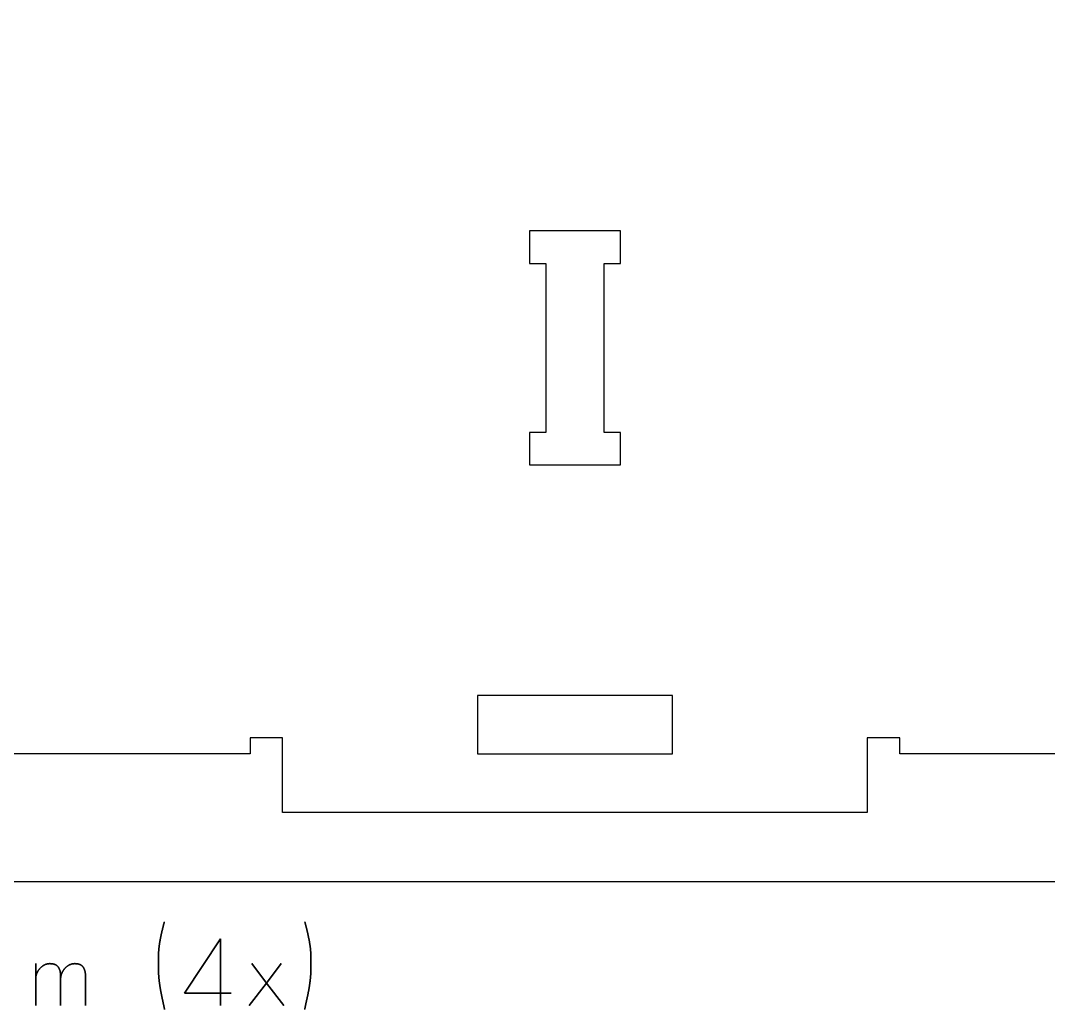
# Model space of a CAD drawing. Extents: x -3500 to 300, y -1049 to 1500.
# Drawn here: x -3206.1 to -2889.7, y -1039.4 to -735 of the extents above; entities that cross this region are included whole.
import ezdxf

# ---------------------------------------------------------------- set-up
doc = ezdxf.new("R2010")
doc.units = 0
for name, color, linetype in [('CUTS', 7, 'CONTINUOUS'), ('OUTLINES', 7, 'CONTINUOUS'), ('SHEETS', 7, 'CONTINUOUS'), ('SHEETTAGS', 7, 'CONTINUOUS')]:
    doc.layers.add(name, color=color, linetype=linetype)

msp = doc.modelspace()

# ---------------------------------------------------------------- linework, layer by layer
at = {"layer": 'CUTS', "color": 4}
for points in [[(-3044.45, -861.73), (-3049.45, -861.73), (-3049.45, -871.73), (-3021.45, -871.73), (-3021.45, -861.73), (-3026.45, -861.73), (-3026.45, -809.73), (-3021.45, -809.73), (-3021.45, -799.73), (-3049.45, -799.73), (-3049.45, -809.73), (-3044.45, -809.73)], [(-3005.45, -942.73), (-3065.45, -942.73), (-3065.45, -960.73), (-3005.45, -960.73)]]:
    msp.add_lwpolyline(points, close=True, dxfattribs=at)
at = {"layer": 'OUTLINES', "color": 5}
msp.add_lwpolyline([(-2885.45, -960.73), (-2935.45, -960.73), (-2935.45, -955.73), (-2945.45, -955.73), (-2945.45, -978.73), (-3125.45, -978.73), (-3125.45, -955.73), (-3135.45, -955.73), (-3135.45, -960.73), (-3185.45, -960.73), (-3294.45, -960.73)], dxfattribs=at)
at = {"layer": 'SHEETS', "color": 1}
msp.add_lwpolyline([(-3500, -1000), (-2300, -1000), (-2300, 1500), (-3500, 1500)], close=True, dxfattribs=at)
at = {"layer": 'SHEETTAGS', "color": 1}
for p, q in [((-3144.55, -1017.64), (-3144.55, -1038.19)), ((-3144.55, -1038.19), (-3144.55, -1017.64)), ((-3130.39, -1031.24), (-3134.93, -1025.27)), ((-3134.93, -1025.27), (-3130.39, -1031.24)), ((-3130.39, -1031.24), (-3125.83, -1025.27)), ((-3125.83, -1025.27), (-3130.39, -1031.24)), ((-3130.39, -1031.24), (-3135.69, -1038.19)), ((-3135.69, -1038.19), (-3130.39, -1031.24))]:
    msp.add_line(p, q, dxfattribs=at)
for points in [[(-3161.75, -1039.36), (-3161.77, -1039.26), (-3161.79, -1039.15), (-3161.81, -1039.05), (-3161.83, -1038.95), (-3161.85, -1038.84), (-3161.88, -1038.74), (-3161.9, -1038.64), (-3161.92, -1038.54), (-3161.94, -1038.44), (-3161.96, -1038.34), (-3161.98, -1038.24), (-3162, -1038.14), (-3162.02, -1038.04), (-3162.04, -1037.94), (-3162.06, -1037.85), (-3162.09, -1037.75), (-3162.11, -1037.65), (-3162.13, -1037.56), (-3162.15, -1037.46), (-3162.17, -1037.37), (-3162.19, -1037.27), (-3162.21, -1037.18), (-3162.23, -1037.08), (-3162.25, -1036.99), (-3162.27, -1036.9), (-3162.29, -1036.81), (-3162.31, -1036.71), (-3162.33, -1036.62), (-3162.35, -1036.53), (-3162.36, -1036.44), (-3162.38, -1036.35), (-3162.4, -1036.26), (-3162.42, -1036.18), (-3162.44, -1036.09), (-3162.46, -1036), (-3162.48, -1035.91), (-3162.5, -1035.82), (-3162.52, -1035.72), (-3162.54, -1035.62), (-3162.56, -1035.53), (-3162.58, -1035.43), (-3162.6, -1035.33), (-3162.62, -1035.23), (-3162.64, -1035.14), (-3162.66, -1035.04), (-3162.68, -1034.95), (-3162.7, -1034.85), (-3162.72, -1034.75), (-3162.74, -1034.66), (-3162.76, -1034.56), (-3162.78, -1034.47), (-3162.8, -1034.37), (-3162.82, -1034.27), (-3162.84, -1034.18), (-3162.85, -1034.08), (-3162.87, -1033.99), (-3162.89, -1033.89), (-3162.91, -1033.8), (-3162.92, -1033.71), (-3162.94, -1033.61), (-3162.96, -1033.52), (-3162.98, -1033.42), (-3162.99, -1033.33), (-3163.01, -1033.23), (-3163.03, -1033.14), (-3163.04, -1033.05), (-3163.06, -1032.95), (-3163.08, -1032.86), (-3163.09, -1032.76), (-3163.11, -1032.67), (-3163.12, -1032.57), (-3163.14, -1032.47), (-3163.15, -1032.38), (-3163.17, -1032.28), (-3163.18, -1032.18), (-3163.2, -1032.08), (-3163.21, -1031.99), (-3163.23, -1031.89), (-3163.24, -1031.79), (-3163.25, -1031.7), (-3163.27, -1031.6), (-3163.28, -1031.5), (-3163.29, -1031.4), (-3163.31, -1031.31), (-3163.32, -1031.21), (-3163.33, -1031.11), (-3163.34, -1031.01), (-3163.36, -1030.91), (-3163.37, -1030.82), (-3163.38, -1030.72), (-3163.39, -1030.62), (-3163.4, -1030.52), (-3163.42, -1030.42), (-3163.43, -1030.32), (-3163.44, -1030.23), (-3163.45, -1030.13), (-3163.46, -1030.03), (-3163.47, -1029.93), (-3163.48, -1029.83), (-3163.49, -1029.74), (-3163.5, -1029.65), (-3163.51, -1029.56), (-3163.51, -1029.47), (-3163.52, -1029.37), (-3163.53, -1029.28), (-3163.54, -1029.19), (-3163.54, -1029.09), (-3163.55, -1029), (-3163.56, -1028.9), (-3163.56, -1028.81), (-3163.57, -1028.71), (-3163.58, -1028.62), (-3163.58, -1028.52), (-3163.59, -1028.42), (-3163.59, -1028.32), (-3163.6, -1028.22), (-3163.6, -1028.12), (-3163.6, -1028.02), (-3163.61, -1027.92), (-3163.61, -1027.82), (-3163.62, -1027.72), (-3163.62, -1027.62), (-3163.62, -1027.52), (-3163.62, -1027.41), (-3163.63, -1027.31), (-3163.63, -1027.21), (-3163.63, -1027.1), (-3163.63, -1027), (-3163.63, -1026.89), (-3163.63, -1026.79), (-3163.63, -1026.68), (-3163.64, -1026.57), (-3163.64, -1026.46), (-3163.64, -1026.35), (-3163.64, -1026.25), (-3163.64, -1026.14), (-3163.64, -1026.03), (-3163.64, -1025.93), (-3163.64, -1025.82), (-3163.64, -1025.72), (-3163.64, -1025.62), (-3163.64, -1025.51), (-3163.64, -1025.41), (-3163.64, -1025.31), (-3163.64, -1025.21), (-3163.64, -1025.12), (-3163.64, -1025.02), (-3163.64, -1024.92), (-3163.64, -1024.83), (-3163.64, -1024.74), (-3163.64, -1024.64), (-3163.64, -1024.55), (-3163.64, -1024.46), (-3163.64, -1024.37), (-3163.64, -1024.28), (-3163.64, -1024.18), (-3163.64, -1024.08), (-3163.63, -1023.98), (-3163.63, -1023.87), (-3163.63, -1023.77), (-3163.63, -1023.67), (-3163.63, -1023.57), (-3163.63, -1023.48), (-3163.63, -1023.38), (-3163.63, -1023.28), (-3163.63, -1023.18), (-3163.62, -1023.08), (-3163.62, -1022.98), (-3163.62, -1022.89), (-3163.62, -1022.79), (-3163.62, -1022.7), (-3163.61, -1022.6), (-3163.61, -1022.5), (-3163.61, -1022.41), (-3163.6, -1022.31), (-3163.6, -1022.22), (-3163.6, -1022.12), (-3163.59, -1022.03), (-3163.59, -1021.93), (-3163.58, -1021.84), (-3163.58, -1021.74), (-3163.57, -1021.64), (-3163.57, -1021.55), (-3163.56, -1021.45), (-3163.55, -1021.35), (-3163.55, -1021.26), (-3163.54, -1021.16), (-3163.53, -1021.06), (-3163.52, -1020.96), (-3163.52, -1020.86), (-3163.51, -1020.76), (-3163.5, -1020.66), (-3163.49, -1020.57), (-3163.48, -1020.48), (-3163.47, -1020.39), (-3163.46, -1020.3), (-3163.45, -1020.21), (-3163.44, -1020.12), (-3163.43, -1020.03), (-3163.42, -1019.94), (-3163.4, -1019.85), (-3163.39, -1019.76), (-3163.38, -1019.66), (-3163.36, -1019.57), (-3163.35, -1019.47), (-3163.34, -1019.37), (-3163.32, -1019.27), (-3163.31, -1019.17), (-3163.29, -1019.07), (-3163.28, -1018.97), (-3163.26, -1018.87), (-3163.25, -1018.77), (-3163.23, -1018.67), (-3163.21, -1018.56), (-3163.19, -1018.46), (-3163.18, -1018.37), (-3163.17, -1018.29), (-3163.15, -1018.2), (-3163.13, -1018.11), (-3163.12, -1018.03), (-3163.1, -1017.94), (-3163.09, -1017.85), (-3163.07, -1017.76), (-3163.05, -1017.67), (-3163.03, -1017.58), (-3163.02, -1017.49), (-3163, -1017.39), (-3162.98, -1017.3), (-3162.96, -1017.21), (-3162.94, -1017.11), (-3162.92, -1017.01), (-3162.9, -1016.92), (-3162.88, -1016.82), (-3162.86, -1016.72), (-3162.84, -1016.62), (-3162.81, -1016.52), (-3162.79, -1016.42), (-3162.77, -1016.32), (-3162.75, -1016.22), (-3162.72, -1016.12), (-3162.7, -1016.01), (-3162.68, -1015.91), (-3162.65, -1015.8), (-3162.63, -1015.72), (-3162.62, -1015.64), (-3162.6, -1015.55), (-3162.58, -1015.47), (-3162.56, -1015.38), (-3162.54, -1015.3), (-3162.52, -1015.21), (-3162.49, -1015.12), (-3162.47, -1015.03), (-3162.45, -1014.95), (-3162.43, -1014.85), (-3162.41, -1014.76), (-3162.39, -1014.67), (-3162.36, -1014.58), (-3162.34, -1014.49), (-3162.32, -1014.39), (-3162.3, -1014.3), (-3162.27, -1014.2), (-3162.25, -1014.11), (-3162.23, -1014.01), (-3162.2, -1013.91), (-3162.18, -1013.81), (-3162.15, -1013.71), (-3162.13, -1013.61), (-3162.1, -1013.51), (-3162.08, -1013.41), (-3162.05, -1013.31), (-3162.03, -1013.21), (-3162, -1013.1), (-3161.97, -1013), (-3161.95, -1012.89), (-3161.92, -1012.79), (-3161.89, -1012.68), (-3161.87, -1012.57), (-3161.84, -1012.46), (-3161.81, -1012.35), (-3161.84, -1012.46), (-3161.87, -1012.57), (-3161.89, -1012.68), (-3161.92, -1012.79), (-3161.95, -1012.89), (-3161.97, -1013), (-3162, -1013.1), (-3162.03, -1013.21), (-3162.05, -1013.31), (-3162.08, -1013.41), (-3162.1, -1013.51), (-3162.13, -1013.61), (-3162.15, -1013.71), (-3162.18, -1013.81), (-3162.2, -1013.91), (-3162.23, -1014.01), (-3162.25, -1014.11), (-3162.27, -1014.2), (-3162.3, -1014.3), (-3162.32, -1014.39), (-3162.34, -1014.49), (-3162.36, -1014.58), (-3162.39, -1014.67), (-3162.41, -1014.76), (-3162.43, -1014.85), (-3162.45, -1014.95), (-3162.47, -1015.03), (-3162.49, -1015.12), (-3162.52, -1015.21), (-3162.54, -1015.3), (-3162.56, -1015.38), (-3162.58, -1015.47), (-3162.6, -1015.55), (-3162.62, -1015.64), (-3162.63, -1015.72), (-3162.65, -1015.8), (-3162.68, -1015.91), (-3162.7, -1016.01), (-3162.72, -1016.12), (-3162.75, -1016.22), (-3162.77, -1016.32), (-3162.79, -1016.42), (-3162.81, -1016.52), (-3162.84, -1016.62), (-3162.86, -1016.72), (-3162.88, -1016.82), (-3162.9, -1016.92), (-3162.92, -1017.01), (-3162.94, -1017.11), (-3162.96, -1017.21), (-3162.98, -1017.3), (-3163, -1017.39), (-3163.02, -1017.49), (-3163.03, -1017.58), (-3163.05, -1017.67), (-3163.07, -1017.76), (-3163.09, -1017.85), (-3163.1, -1017.94), (-3163.12, -1018.03), (-3163.13, -1018.11), (-3163.15, -1018.2), (-3163.17, -1018.29), (-3163.18, -1018.37), (-3163.19, -1018.46), (-3163.21, -1018.56), (-3163.23, -1018.67), (-3163.25, -1018.77), (-3163.26, -1018.87), (-3163.28, -1018.97), (-3163.29, -1019.07), (-3163.31, -1019.17), (-3163.32, -1019.27), (-3163.34, -1019.37), (-3163.35, -1019.47), (-3163.36, -1019.57), (-3163.38, -1019.66), (-3163.39, -1019.76), (-3163.4, -1019.85), (-3163.42, -1019.94), (-3163.43, -1020.03), (-3163.44, -1020.12), (-3163.45, -1020.21), (-3163.46, -1020.3), (-3163.47, -1020.39), (-3163.48, -1020.48), (-3163.49, -1020.57), (-3163.5, -1020.66), (-3163.51, -1020.76), (-3163.52, -1020.86), (-3163.52, -1020.96), (-3163.53, -1021.06), (-3163.54, -1021.16), (-3163.55, -1021.26), (-3163.55, -1021.35), (-3163.56, -1021.45), (-3163.57, -1021.55), (-3163.57, -1021.64), (-3163.58, -1021.74), (-3163.58, -1021.84), (-3163.59, -1021.93), (-3163.59, -1022.03), (-3163.6, -1022.12), (-3163.6, -1022.22), (-3163.6, -1022.31), (-3163.61, -1022.41), (-3163.61, -1022.5), (-3163.61, -1022.6), (-3163.62, -1022.7), (-3163.62, -1022.79), (-3163.62, -1022.89), (-3163.62, -1022.98), (-3163.62, -1023.08), (-3163.63, -1023.18), (-3163.63, -1023.28), (-3163.63, -1023.38), (-3163.63, -1023.48), (-3163.63, -1023.57), (-3163.63, -1023.67), (-3163.63, -1023.77), (-3163.63, -1023.87), (-3163.63, -1023.98), (-3163.64, -1024.08), (-3163.64, -1024.18), (-3163.64, -1024.28), (-3163.64, -1024.37), (-3163.64, -1024.46), (-3163.64, -1024.55), (-3163.64, -1024.64), (-3163.64, -1024.74), (-3163.64, -1024.83), (-3163.64, -1024.92), (-3163.64, -1025.02), (-3163.64, -1025.12), (-3163.64, -1025.21), (-3163.64, -1025.31), (-3163.64, -1025.41), (-3163.64, -1025.51), (-3163.64, -1025.62), (-3163.64, -1025.72), (-3163.64, -1025.82), (-3163.64, -1025.93), (-3163.64, -1026.03), (-3163.64, -1026.14), (-3163.64, -1026.25), (-3163.64, -1026.35), (-3163.64, -1026.46), (-3163.64, -1026.57), (-3163.63, -1026.68), (-3163.63, -1026.79), (-3163.63, -1026.89), (-3163.63, -1027), (-3163.63, -1027.1), (-3163.63, -1027.21), (-3163.63, -1027.31), (-3163.62, -1027.41), (-3163.62, -1027.52), (-3163.62, -1027.62), (-3163.62, -1027.72), (-3163.61, -1027.82), (-3163.61, -1027.92), (-3163.6, -1028.02), (-3163.6, -1028.12), (-3163.6, -1028.22), (-3163.59, -1028.32), (-3163.59, -1028.42), (-3163.58, -1028.52), (-3163.58, -1028.62), (-3163.57, -1028.71), (-3163.56, -1028.81), (-3163.56, -1028.9), (-3163.55, -1029), (-3163.54, -1029.09), (-3163.54, -1029.19), (-3163.53, -1029.28), (-3163.52, -1029.37), (-3163.51, -1029.47), (-3163.51, -1029.56), (-3163.5, -1029.65), (-3163.49, -1029.74), (-3163.48, -1029.83), (-3163.47, -1029.93), (-3163.46, -1030.03), (-3163.45, -1030.13), (-3163.44, -1030.23), (-3163.43, -1030.32), (-3163.42, -1030.42), (-3163.4, -1030.52), (-3163.39, -1030.62), (-3163.38, -1030.72), (-3163.37, -1030.82), (-3163.36, -1030.91), (-3163.34, -1031.01), (-3163.33, -1031.11), (-3163.32, -1031.21), (-3163.31, -1031.31), (-3163.29, -1031.4), (-3163.28, -1031.5), (-3163.27, -1031.6), (-3163.25, -1031.7), (-3163.24, -1031.79), (-3163.23, -1031.89), (-3163.21, -1031.99), (-3163.2, -1032.08), (-3163.18, -1032.18), (-3163.17, -1032.28), (-3163.15, -1032.38), (-3163.14, -1032.47), (-3163.12, -1032.57), (-3163.11, -1032.67), (-3163.09, -1032.76), (-3163.08, -1032.86), (-3163.06, -1032.95), (-3163.04, -1033.05), (-3163.03, -1033.14), (-3163.01, -1033.23), (-3162.99, -1033.33), (-3162.98, -1033.42), (-3162.96, -1033.52), (-3162.94, -1033.61), (-3162.92, -1033.71), (-3162.91, -1033.8), (-3162.89, -1033.89), (-3162.87, -1033.99), (-3162.85, -1034.08), (-3162.84, -1034.18), (-3162.82, -1034.27), (-3162.8, -1034.37), (-3162.78, -1034.47), (-3162.76, -1034.56), (-3162.74, -1034.66), (-3162.72, -1034.75), (-3162.7, -1034.85), (-3162.68, -1034.95), (-3162.66, -1035.04), (-3162.64, -1035.14), (-3162.62, -1035.23), (-3162.6, -1035.33), (-3162.58, -1035.43), (-3162.56, -1035.53), (-3162.54, -1035.62), (-3162.52, -1035.72), (-3162.5, -1035.82), (-3162.48, -1035.91), (-3162.46, -1036), (-3162.44, -1036.09), (-3162.42, -1036.18), (-3162.4, -1036.26), (-3162.38, -1036.35), (-3162.36, -1036.44), (-3162.35, -1036.53), (-3162.33, -1036.62), (-3162.31, -1036.71), (-3162.29, -1036.81), (-3162.27, -1036.9), (-3162.25, -1036.99), (-3162.23, -1037.08), (-3162.21, -1037.18), (-3162.19, -1037.27), (-3162.17, -1037.37), (-3162.15, -1037.46), (-3162.13, -1037.56), (-3162.11, -1037.65), (-3162.09, -1037.75), (-3162.06, -1037.85), (-3162.04, -1037.94), (-3162.02, -1038.04), (-3162, -1038.14), (-3161.98, -1038.24), (-3161.96, -1038.34), (-3161.94, -1038.44), (-3161.92, -1038.54), (-3161.9, -1038.64), (-3161.88, -1038.74), (-3161.85, -1038.84), (-3161.83, -1038.95), (-3161.81, -1039.05), (-3161.79, -1039.15), (-3161.77, -1039.26), (-3161.75, -1039.36)], [(-3118.63, -1039.36), (-3118.6, -1039.26), (-3118.58, -1039.15), (-3118.56, -1039.05), (-3118.54, -1038.95), (-3118.52, -1038.84), (-3118.5, -1038.74), (-3118.47, -1038.64), (-3118.45, -1038.54), (-3118.43, -1038.44), (-3118.41, -1038.34), (-3118.39, -1038.24), (-3118.37, -1038.14), (-3118.35, -1038.04), (-3118.33, -1037.94), (-3118.31, -1037.85), (-3118.28, -1037.75), (-3118.26, -1037.65), (-3118.24, -1037.56), (-3118.22, -1037.46), (-3118.2, -1037.37), (-3118.18, -1037.27), (-3118.16, -1037.18), (-3118.14, -1037.08), (-3118.12, -1036.99), (-3118.1, -1036.9), (-3118.08, -1036.81), (-3118.06, -1036.71), (-3118.04, -1036.62), (-3118.02, -1036.53), (-3118, -1036.44), (-3117.98, -1036.35), (-3117.96, -1036.26), (-3117.94, -1036.18), (-3117.92, -1036.09), (-3117.9, -1036), (-3117.88, -1035.91), (-3117.86, -1035.82), (-3117.84, -1035.72), (-3117.82, -1035.62), (-3117.8, -1035.53), (-3117.77, -1035.43), (-3117.75, -1035.33), (-3117.73, -1035.23), (-3117.71, -1035.14), (-3117.69, -1035.04), (-3117.67, -1034.95), (-3117.65, -1034.85), (-3117.63, -1034.75), (-3117.61, -1034.66), (-3117.59, -1034.56), (-3117.57, -1034.47), (-3117.55, -1034.37), (-3117.53, -1034.27), (-3117.52, -1034.18), (-3117.5, -1034.08), (-3117.48, -1033.99), (-3117.46, -1033.89), (-3117.44, -1033.8), (-3117.43, -1033.71), (-3117.41, -1033.61), (-3117.39, -1033.52), (-3117.37, -1033.42), (-3117.36, -1033.33), (-3117.34, -1033.23), (-3117.32, -1033.14), (-3117.31, -1033.05), (-3117.29, -1032.95), (-3117.28, -1032.86), (-3117.26, -1032.76), (-3117.24, -1032.67), (-3117.23, -1032.57), (-3117.21, -1032.47), (-3117.2, -1032.38), (-3117.18, -1032.28), (-3117.17, -1032.18), (-3117.15, -1032.08), (-3117.14, -1031.99), (-3117.12, -1031.89), (-3117.11, -1031.79), (-3117.09, -1031.7), (-3117.08, -1031.6), (-3117.07, -1031.5), (-3117.05, -1031.4), (-3117.04, -1031.31), (-3117.03, -1031.21), (-3117.01, -1031.11), (-3117, -1031.01), (-3116.99, -1030.91), (-3116.98, -1030.82), (-3116.96, -1030.72), (-3116.95, -1030.62), (-3116.94, -1030.52), (-3116.93, -1030.42), (-3116.92, -1030.32), (-3116.91, -1030.23), (-3116.9, -1030.13), (-3116.89, -1030.03), (-3116.87, -1029.93), (-3116.86, -1029.83), (-3116.86, -1029.74), (-3116.85, -1029.65), (-3116.84, -1029.56), (-3116.83, -1029.47), (-3116.82, -1029.37), (-3116.81, -1029.28), (-3116.81, -1029.19), (-3116.8, -1029.09), (-3116.79, -1029), (-3116.79, -1028.9), (-3116.78, -1028.81), (-3116.77, -1028.71), (-3116.77, -1028.62), (-3116.76, -1028.52), (-3116.76, -1028.42), (-3116.75, -1028.32), (-3116.75, -1028.22), (-3116.74, -1028.12), (-3116.74, -1028.02), (-3116.74, -1027.92), (-3116.73, -1027.82), (-3116.73, -1027.72), (-3116.73, -1027.62), (-3116.72, -1027.52), (-3116.72, -1027.41), (-3116.72, -1027.31), (-3116.72, -1027.21), (-3116.71, -1027.1), (-3116.71, -1027), (-3116.71, -1026.89), (-3116.71, -1026.79), (-3116.71, -1026.68), (-3116.71, -1026.57), (-3116.71, -1026.46), (-3116.71, -1026.35), (-3116.71, -1026.25), (-3116.71, -1026.14), (-3116.71, -1026.03), (-3116.71, -1025.93), (-3116.71, -1025.82), (-3116.71, -1025.72), (-3116.71, -1025.62), (-3116.71, -1025.51), (-3116.71, -1025.41), (-3116.71, -1025.31), (-3116.71, -1025.21), (-3116.71, -1025.12), (-3116.71, -1025.02), (-3116.71, -1024.92), (-3116.71, -1024.83), (-3116.71, -1024.74), (-3116.71, -1024.64), (-3116.71, -1024.55), (-3116.71, -1024.46), (-3116.71, -1024.37), (-3116.71, -1024.28), (-3116.71, -1024.18), (-3116.71, -1024.08), (-3116.71, -1023.98), (-3116.71, -1023.87), (-3116.71, -1023.77), (-3116.71, -1023.67), (-3116.71, -1023.57), (-3116.71, -1023.48), (-3116.71, -1023.38), (-3116.72, -1023.28), (-3116.72, -1023.18), (-3116.72, -1023.08), (-3116.72, -1022.98), (-3116.72, -1022.89), (-3116.73, -1022.79), (-3116.73, -1022.7), (-3116.73, -1022.6), (-3116.73, -1022.5), (-3116.74, -1022.41), (-3116.74, -1022.31), (-3116.74, -1022.22), (-3116.75, -1022.12), (-3116.75, -1022.03), (-3116.76, -1021.93), (-3116.76, -1021.84), (-3116.77, -1021.74), (-3116.77, -1021.64), (-3116.78, -1021.55), (-3116.79, -1021.45), (-3116.79, -1021.35), (-3116.8, -1021.26), (-3116.81, -1021.16), (-3116.82, -1021.06), (-3116.83, -1020.96), (-3116.83, -1020.86), (-3116.84, -1020.76), (-3116.85, -1020.66), (-3116.86, -1020.57), (-3116.87, -1020.48), (-3116.88, -1020.39), (-3116.89, -1020.3), (-3116.91, -1020.21), (-3116.92, -1020.12), (-3116.93, -1020.03), (-3116.94, -1019.94), (-3116.95, -1019.85), (-3116.97, -1019.76), (-3116.98, -1019.66), (-3116.99, -1019.57), (-3117.01, -1019.47), (-3117.02, -1019.37), (-3117.04, -1019.27), (-3117.05, -1019.17), (-3117.07, -1019.07), (-3117.09, -1018.97), (-3117.1, -1018.87), (-3117.12, -1018.77), (-3117.14, -1018.67), (-3117.16, -1018.56), (-3117.18, -1018.46), (-3117.19, -1018.37), (-3117.21, -1018.29), (-3117.22, -1018.2), (-3117.24, -1018.11), (-3117.26, -1018.03), (-3117.27, -1017.94), (-3117.29, -1017.85), (-3117.31, -1017.76), (-3117.33, -1017.67), (-3117.34, -1017.58), (-3117.36, -1017.49), (-3117.38, -1017.39), (-3117.4, -1017.3), (-3117.42, -1017.21), (-3117.44, -1017.11), (-3117.46, -1017.01), (-3117.48, -1016.92), (-3117.5, -1016.82), (-3117.52, -1016.72), (-3117.54, -1016.62), (-3117.57, -1016.52), (-3117.59, -1016.42), (-3117.61, -1016.32), (-3117.63, -1016.22), (-3117.66, -1016.12), (-3117.68, -1016.01), (-3117.7, -1015.91), (-3117.73, -1015.8), (-3117.75, -1015.72), (-3117.76, -1015.64), (-3117.78, -1015.55), (-3117.8, -1015.47), (-3117.82, -1015.38), (-3117.84, -1015.3), (-3117.86, -1015.21), (-3117.88, -1015.12), (-3117.9, -1015.03), (-3117.92, -1014.95), (-3117.95, -1014.85), (-3117.97, -1014.76), (-3117.99, -1014.67), (-3118.01, -1014.58), (-3118.03, -1014.49), (-3118.06, -1014.39), (-3118.08, -1014.3), (-3118.1, -1014.2), (-3118.13, -1014.11), (-3118.15, -1014.01), (-3118.17, -1013.91), (-3118.2, -1013.81), (-3118.22, -1013.71), (-3118.25, -1013.61), (-3118.27, -1013.51), (-3118.3, -1013.41), (-3118.33, -1013.31), (-3118.35, -1013.21), (-3118.38, -1013.1), (-3118.4, -1013), (-3118.43, -1012.89), (-3118.46, -1012.79), (-3118.49, -1012.68), (-3118.51, -1012.57), (-3118.54, -1012.46), (-3118.57, -1012.35), (-3118.54, -1012.46), (-3118.51, -1012.57), (-3118.49, -1012.68), (-3118.46, -1012.79), (-3118.43, -1012.89), (-3118.4, -1013), (-3118.38, -1013.1), (-3118.35, -1013.21), (-3118.33, -1013.31), (-3118.3, -1013.41), (-3118.27, -1013.51), (-3118.25, -1013.61), (-3118.22, -1013.71), (-3118.2, -1013.81), (-3118.17, -1013.91), (-3118.15, -1014.01), (-3118.13, -1014.11), (-3118.1, -1014.2), (-3118.08, -1014.3), (-3118.06, -1014.39), (-3118.03, -1014.49), (-3118.01, -1014.58), (-3117.99, -1014.67), (-3117.97, -1014.76), (-3117.95, -1014.85), (-3117.92, -1014.95), (-3117.9, -1015.03), (-3117.88, -1015.12), (-3117.86, -1015.21), (-3117.84, -1015.3), (-3117.82, -1015.38), (-3117.8, -1015.47), (-3117.78, -1015.55), (-3117.76, -1015.64), (-3117.75, -1015.72), (-3117.73, -1015.8), (-3117.7, -1015.91), (-3117.68, -1016.01), (-3117.66, -1016.12), (-3117.63, -1016.22), (-3117.61, -1016.32), (-3117.59, -1016.42), (-3117.57, -1016.52), (-3117.54, -1016.62), (-3117.52, -1016.72), (-3117.5, -1016.82), (-3117.48, -1016.92), (-3117.46, -1017.01), (-3117.44, -1017.11), (-3117.42, -1017.21), (-3117.4, -1017.3), (-3117.38, -1017.39), (-3117.36, -1017.49), (-3117.34, -1017.58), (-3117.33, -1017.67), (-3117.31, -1017.76), (-3117.29, -1017.85), (-3117.27, -1017.94), (-3117.26, -1018.03), (-3117.24, -1018.11), (-3117.22, -1018.2), (-3117.21, -1018.29), (-3117.19, -1018.37), (-3117.18, -1018.46), (-3117.16, -1018.56), (-3117.14, -1018.67), (-3117.12, -1018.77), (-3117.1, -1018.87), (-3117.09, -1018.97), (-3117.07, -1019.07), (-3117.05, -1019.17), (-3117.04, -1019.27), (-3117.02, -1019.37), (-3117.01, -1019.47), (-3116.99, -1019.57), (-3116.98, -1019.66), (-3116.97, -1019.76), (-3116.95, -1019.85), (-3116.94, -1019.94), (-3116.93, -1020.03), (-3116.92, -1020.12), (-3116.91, -1020.21), (-3116.89, -1020.3), (-3116.88, -1020.39), (-3116.87, -1020.48), (-3116.86, -1020.57), (-3116.85, -1020.66), (-3116.84, -1020.76), (-3116.83, -1020.86), (-3116.83, -1020.96), (-3116.82, -1021.06), (-3116.81, -1021.16), (-3116.8, -1021.26), (-3116.79, -1021.35), (-3116.79, -1021.45), (-3116.78, -1021.55), (-3116.77, -1021.64), (-3116.77, -1021.74), (-3116.76, -1021.84), (-3116.76, -1021.93), (-3116.75, -1022.03), (-3116.75, -1022.12), (-3116.74, -1022.22), (-3116.74, -1022.31), (-3116.74, -1022.41), (-3116.73, -1022.5), (-3116.73, -1022.6), (-3116.73, -1022.7), (-3116.73, -1022.79), (-3116.72, -1022.89), (-3116.72, -1022.98), (-3116.72, -1023.08), (-3116.72, -1023.18), (-3116.72, -1023.28), (-3116.71, -1023.38), (-3116.71, -1023.48), (-3116.71, -1023.57), (-3116.71, -1023.67), (-3116.71, -1023.77), (-3116.71, -1023.87), (-3116.71, -1023.98), (-3116.71, -1024.08), (-3116.71, -1024.18), (-3116.71, -1024.28), (-3116.71, -1024.37), (-3116.71, -1024.46), (-3116.71, -1024.55), (-3116.71, -1024.64), (-3116.71, -1024.74), (-3116.71, -1024.83), (-3116.71, -1024.92), (-3116.71, -1025.02), (-3116.71, -1025.12), (-3116.71, -1025.21), (-3116.71, -1025.31), (-3116.71, -1025.41), (-3116.71, -1025.51), (-3116.71, -1025.62), (-3116.71, -1025.72), (-3116.71, -1025.82), (-3116.71, -1025.93), (-3116.71, -1026.03), (-3116.71, -1026.14), (-3116.71, -1026.25), (-3116.71, -1026.35), (-3116.71, -1026.46), (-3116.71, -1026.57), (-3116.71, -1026.68), (-3116.71, -1026.79), (-3116.71, -1026.89), (-3116.71, -1027), (-3116.71, -1027.1), (-3116.72, -1027.21), (-3116.72, -1027.31), (-3116.72, -1027.41), (-3116.72, -1027.52), (-3116.73, -1027.62), (-3116.73, -1027.72), (-3116.73, -1027.82), (-3116.74, -1027.92), (-3116.74, -1028.02), (-3116.74, -1028.12), (-3116.75, -1028.22), (-3116.75, -1028.32), (-3116.76, -1028.42), (-3116.76, -1028.52), (-3116.77, -1028.62), (-3116.77, -1028.71), (-3116.78, -1028.81), (-3116.79, -1028.9), (-3116.79, -1029), (-3116.8, -1029.09), (-3116.81, -1029.19), (-3116.81, -1029.28), (-3116.82, -1029.37), (-3116.83, -1029.47), (-3116.84, -1029.56), (-3116.85, -1029.65), (-3116.86, -1029.74), (-3116.86, -1029.83), (-3116.87, -1029.93), (-3116.89, -1030.03), (-3116.9, -1030.13), (-3116.91, -1030.23), (-3116.92, -1030.32), (-3116.93, -1030.42), (-3116.94, -1030.52), (-3116.95, -1030.62), (-3116.96, -1030.72), (-3116.98, -1030.82), (-3116.99, -1030.91), (-3117, -1031.01), (-3117.01, -1031.11), (-3117.03, -1031.21), (-3117.04, -1031.31), (-3117.05, -1031.4), (-3117.07, -1031.5), (-3117.08, -1031.6), (-3117.09, -1031.7), (-3117.11, -1031.79), (-3117.12, -1031.89), (-3117.14, -1031.99), (-3117.15, -1032.08), (-3117.17, -1032.18), (-3117.18, -1032.28), (-3117.2, -1032.38), (-3117.21, -1032.47), (-3117.23, -1032.57), (-3117.24, -1032.67), (-3117.26, -1032.76), (-3117.28, -1032.86), (-3117.29, -1032.95), (-3117.31, -1033.05), (-3117.32, -1033.14), (-3117.34, -1033.23), (-3117.36, -1033.33), (-3117.37, -1033.42), (-3117.39, -1033.52), (-3117.41, -1033.61), (-3117.43, -1033.71), (-3117.44, -1033.8), (-3117.46, -1033.89), (-3117.48, -1033.99), (-3117.5, -1034.08), (-3117.52, -1034.18), (-3117.53, -1034.27), (-3117.55, -1034.37), (-3117.57, -1034.47), (-3117.59, -1034.56), (-3117.61, -1034.66), (-3117.63, -1034.75), (-3117.65, -1034.85), (-3117.67, -1034.95), (-3117.69, -1035.04), (-3117.71, -1035.14), (-3117.73, -1035.23), (-3117.75, -1035.33), (-3117.77, -1035.43), (-3117.8, -1035.53), (-3117.82, -1035.62), (-3117.84, -1035.72), (-3117.86, -1035.82), (-3117.88, -1035.91), (-3117.9, -1036), (-3117.92, -1036.09), (-3117.94, -1036.18), (-3117.96, -1036.26), (-3117.98, -1036.35), (-3118, -1036.44), (-3118.02, -1036.53), (-3118.04, -1036.62), (-3118.06, -1036.71), (-3118.08, -1036.81), (-3118.1, -1036.9), (-3118.12, -1036.99), (-3118.14, -1037.08), (-3118.16, -1037.18), (-3118.18, -1037.27), (-3118.2, -1037.37), (-3118.22, -1037.46), (-3118.24, -1037.56), (-3118.26, -1037.65), (-3118.28, -1037.75), (-3118.31, -1037.85), (-3118.33, -1037.94), (-3118.35, -1038.04), (-3118.37, -1038.14), (-3118.39, -1038.24), (-3118.41, -1038.34), (-3118.43, -1038.44), (-3118.45, -1038.54), (-3118.47, -1038.64), (-3118.5, -1038.74), (-3118.52, -1038.84), (-3118.54, -1038.95), (-3118.56, -1039.05), (-3118.58, -1039.15), (-3118.6, -1039.26), (-3118.63, -1039.36)], [(-3144.55, -1017.64), (-3155.65, -1034.34), (-3141.25, -1034.34), (-3155.65, -1034.34), (-3144.55, -1017.64)], [(-3201.41, -1029.76), (-3201.4, -1029.67), (-3201.39, -1029.58), (-3201.39, -1029.49), (-3201.37, -1029.4), (-3201.36, -1029.31), (-3201.34, -1029.22), (-3201.33, -1029.12), (-3201.31, -1029.03), (-3201.28, -1028.93), (-3201.26, -1028.84), (-3201.23, -1028.74), (-3201.2, -1028.65), (-3201.17, -1028.55), (-3201.13, -1028.45), (-3201.1, -1028.35), (-3201.06, -1028.25), (-3201.02, -1028.16), (-3200.98, -1028.08), (-3200.94, -1027.99), (-3200.9, -1027.9), (-3200.86, -1027.82), (-3200.81, -1027.73), (-3200.77, -1027.65), (-3200.72, -1027.57), (-3200.67, -1027.49), (-3200.62, -1027.4), (-3200.57, -1027.32), (-3200.52, -1027.25), (-3200.46, -1027.17), (-3200.4, -1027.09), (-3200.35, -1027.02), (-3200.29, -1026.94), (-3200.23, -1026.87), (-3200.17, -1026.79), (-3200.1, -1026.72), (-3200.04, -1026.65), (-3199.97, -1026.58), (-3199.9, -1026.52), (-3199.83, -1026.45), (-3199.76, -1026.38), (-3199.69, -1026.32), (-3199.62, -1026.26), (-3199.54, -1026.2), (-3199.47, -1026.14), (-3199.39, -1026.08), (-3199.31, -1026.02), (-3199.23, -1025.97), (-3199.15, -1025.91), (-3199.07, -1025.86), (-3198.98, -1025.81), (-3198.9, -1025.76), (-3198.81, -1025.71), (-3198.72, -1025.66), (-3198.63, -1025.62), (-3198.54, -1025.58), (-3198.45, -1025.54), (-3198.36, -1025.5), (-3198.27, -1025.47), (-3198.18, -1025.44), (-3198.08, -1025.41), (-3197.99, -1025.38), (-3197.89, -1025.36), (-3197.79, -1025.34), (-3197.7, -1025.32), (-3197.6, -1025.31), (-3197.5, -1025.29), (-3197.4, -1025.28), (-3197.3, -1025.28), (-3197.2, -1025.27), (-3197.09, -1025.27), (-3196.97, -1025.27), (-3196.85, -1025.28), (-3196.73, -1025.28), (-3196.61, -1025.29), (-3196.5, -1025.3), (-3196.38, -1025.31), (-3196.28, -1025.33), (-3196.17, -1025.35), (-3196.06, -1025.37), (-3195.96, -1025.39), (-3195.86, -1025.41), (-3195.77, -1025.44), (-3195.67, -1025.47), (-3195.58, -1025.5), (-3195.49, -1025.53), (-3195.41, -1025.57), (-3195.32, -1025.61), (-3195.24, -1025.65), (-3195.16, -1025.69), (-3195.09, -1025.74), (-3195.01, -1025.78), (-3194.94, -1025.83), (-3194.88, -1025.89), (-3194.81, -1025.94), (-3194.75, -1026), (-3194.69, -1026.06), (-3194.63, -1026.12), (-3194.57, -1026.18), (-3194.52, -1026.25), (-3194.47, -1026.32), (-3194.42, -1026.39), (-3194.38, -1026.45), (-3194.34, -1026.53), (-3194.29, -1026.6), (-3194.25, -1026.67), (-3194.21, -1026.75), (-3194.18, -1026.83), (-3194.14, -1026.91), (-3194.11, -1026.99), (-3194.07, -1027.07), (-3194.04, -1027.15), (-3194.01, -1027.24), (-3193.98, -1027.33), (-3193.96, -1027.42), (-3193.93, -1027.51), (-3193.91, -1027.6), (-3193.89, -1027.69), (-3193.87, -1027.79), (-3193.85, -1027.89), (-3193.83, -1027.99), (-3193.81, -1028.09), (-3193.8, -1028.19), (-3193.79, -1028.3), (-3193.77, -1028.4), (-3193.76, -1028.51), (-3193.76, -1028.62), (-3193.75, -1028.73), (-3193.74, -1028.84), (-3193.74, -1028.96), (-3193.74, -1029.07), (-3193.74, -1029.19), (-3193.74, -1038.19), (-3193.74, -1029.19), (-3193.74, -1029.07), (-3193.74, -1028.96), (-3193.74, -1028.84), (-3193.75, -1028.73), (-3193.76, -1028.62), (-3193.76, -1028.51), (-3193.77, -1028.4), (-3193.79, -1028.3), (-3193.8, -1028.19), (-3193.81, -1028.09), (-3193.83, -1027.99), (-3193.85, -1027.89), (-3193.87, -1027.79), (-3193.89, -1027.69), (-3193.91, -1027.6), (-3193.93, -1027.51), (-3193.96, -1027.42), (-3193.98, -1027.33), (-3194.01, -1027.24), (-3194.04, -1027.15), (-3194.07, -1027.07), (-3194.11, -1026.99), (-3194.14, -1026.91), (-3194.18, -1026.83), (-3194.21, -1026.75), (-3194.25, -1026.67), (-3194.29, -1026.6), (-3194.34, -1026.53), (-3194.38, -1026.45), (-3194.42, -1026.39), (-3194.47, -1026.32), (-3194.52, -1026.25), (-3194.57, -1026.18), (-3194.63, -1026.12), (-3194.69, -1026.06), (-3194.75, -1026), (-3194.81, -1025.94), (-3194.88, -1025.89), (-3194.94, -1025.83), (-3195.01, -1025.78), (-3195.09, -1025.74), (-3195.16, -1025.69), (-3195.24, -1025.65), (-3195.32, -1025.61), (-3195.41, -1025.57), (-3195.49, -1025.53), (-3195.58, -1025.5), (-3195.67, -1025.47), (-3195.77, -1025.44), (-3195.86, -1025.41), (-3195.96, -1025.39), (-3196.06, -1025.37), (-3196.17, -1025.35), (-3196.28, -1025.33), (-3196.38, -1025.31), (-3196.5, -1025.3), (-3196.61, -1025.29), (-3196.73, -1025.28), (-3196.85, -1025.28), (-3196.97, -1025.27), (-3197.09, -1025.27), (-3197.2, -1025.27), (-3197.3, -1025.28), (-3197.4, -1025.28), (-3197.5, -1025.29), (-3197.6, -1025.31), (-3197.7, -1025.32), (-3197.79, -1025.34), (-3197.89, -1025.36), (-3197.99, -1025.38), (-3198.08, -1025.41), (-3198.18, -1025.44), (-3198.27, -1025.47), (-3198.36, -1025.5), (-3198.45, -1025.54), (-3198.54, -1025.58), (-3198.63, -1025.62), (-3198.72, -1025.66), (-3198.81, -1025.71), (-3198.9, -1025.76), (-3198.98, -1025.81), (-3199.07, -1025.86), (-3199.15, -1025.91), (-3199.23, -1025.97), (-3199.31, -1026.02), (-3199.39, -1026.08), (-3199.47, -1026.14), (-3199.54, -1026.2), (-3199.62, -1026.26), (-3199.69, -1026.32), (-3199.76, -1026.38), (-3199.83, -1026.45), (-3199.9, -1026.52), (-3199.97, -1026.58), (-3200.04, -1026.65), (-3200.1, -1026.72), (-3200.17, -1026.79), (-3200.23, -1026.87), (-3200.29, -1026.94), (-3200.35, -1027.02), (-3200.4, -1027.09), (-3200.46, -1027.17), (-3200.52, -1027.25), (-3200.57, -1027.32), (-3200.62, -1027.4), (-3200.67, -1027.49), (-3200.72, -1027.57), (-3200.77, -1027.65), (-3200.81, -1027.73), (-3200.86, -1027.82), (-3200.9, -1027.9), (-3200.94, -1027.99), (-3200.98, -1028.08), (-3201.02, -1028.16), (-3201.06, -1028.25), (-3201.1, -1028.35), (-3201.13, -1028.45), (-3201.17, -1028.55), (-3201.2, -1028.65), (-3201.23, -1028.74), (-3201.26, -1028.84), (-3201.28, -1028.93), (-3201.31, -1029.03), (-3201.33, -1029.12), (-3201.34, -1029.22), (-3201.36, -1029.31), (-3201.37, -1029.4), (-3201.39, -1029.49), (-3201.39, -1029.58), (-3201.4, -1029.67), (-3201.41, -1029.76)], [(-3186.08, -1038.19), (-3186.08, -1029.19), (-3186.08, -1029.07), (-3186.08, -1028.96), (-3186.08, -1028.84), (-3186.09, -1028.73), (-3186.09, -1028.62), (-3186.1, -1028.51), (-3186.11, -1028.4), (-3186.12, -1028.3), (-3186.14, -1028.19), (-3186.15, -1028.09), (-3186.17, -1027.99), (-3186.19, -1027.89), (-3186.2, -1027.79), (-3186.23, -1027.69), (-3186.25, -1027.6), (-3186.27, -1027.51), (-3186.3, -1027.42), (-3186.32, -1027.33), (-3186.35, -1027.24), (-3186.38, -1027.15), (-3186.41, -1027.07), (-3186.45, -1026.99), (-3186.48, -1026.91), (-3186.52, -1026.83), (-3186.55, -1026.75), (-3186.59, -1026.67), (-3186.63, -1026.6), (-3186.67, -1026.53), (-3186.72, -1026.45), (-3186.76, -1026.39), (-3186.81, -1026.32), (-3186.86, -1026.25), (-3186.91, -1026.18), (-3186.97, -1026.12), (-3187.02, -1026.06), (-3187.08, -1026), (-3187.15, -1025.94), (-3187.21, -1025.89), (-3187.28, -1025.83), (-3187.35, -1025.78), (-3187.42, -1025.74), (-3187.49, -1025.69), (-3187.57, -1025.65), (-3187.65, -1025.61), (-3187.73, -1025.57), (-3187.82, -1025.53), (-3187.91, -1025.5), (-3188, -1025.47), (-3188.09, -1025.44), (-3188.18, -1025.41), (-3188.28, -1025.39), (-3188.38, -1025.37), (-3188.48, -1025.35), (-3188.59, -1025.33), (-3188.7, -1025.31), (-3188.81, -1025.3), (-3188.92, -1025.29), (-3189.04, -1025.28), (-3189.15, -1025.28), (-3189.27, -1025.27), (-3189.4, -1025.27), (-3189.5, -1025.27), (-3189.6, -1025.28), (-3189.7, -1025.28), (-3189.79, -1025.29), (-3189.89, -1025.3), (-3189.99, -1025.32), (-3190.08, -1025.33), (-3190.18, -1025.35), (-3190.27, -1025.37), (-3190.36, -1025.39), (-3190.45, -1025.42), (-3190.54, -1025.45), (-3190.63, -1025.48), (-3190.72, -1025.51), (-3190.81, -1025.55), (-3190.9, -1025.58), (-3190.98, -1025.62), (-3191.07, -1025.67), (-3191.15, -1025.71), (-3191.24, -1025.76), (-3191.32, -1025.81), (-3191.41, -1025.86), (-3191.49, -1025.91), (-3191.57, -1025.97), (-3191.65, -1026.02), (-3191.73, -1026.08), (-3191.81, -1026.14), (-3191.88, -1026.2), (-3191.95, -1026.26), (-3192.03, -1026.32), (-3192.1, -1026.38), (-3192.17, -1026.45), (-3192.24, -1026.52), (-3192.3, -1026.58), (-3192.37, -1026.65), (-3192.43, -1026.72), (-3192.5, -1026.79), (-3192.56, -1026.87), (-3192.62, -1026.94), (-3192.68, -1027.02), (-3192.74, -1027.09), (-3192.79, -1027.17), (-3192.85, -1027.25), (-3192.9, -1027.32), (-3192.95, -1027.4), (-3193, -1027.49), (-3193.05, -1027.57), (-3193.1, -1027.65), (-3193.14, -1027.73), (-3193.19, -1027.82), (-3193.23, -1027.9), (-3193.27, -1027.99), (-3193.31, -1028.08), (-3193.35, -1028.16), (-3193.39, -1028.25), (-3193.43, -1028.35), (-3193.46, -1028.45), (-3193.5, -1028.55), (-3193.53, -1028.65), (-3193.56, -1028.74), (-3193.59, -1028.84), (-3193.61, -1028.93), (-3193.64, -1029.03), (-3193.66, -1029.12), (-3193.67, -1029.22), (-3193.69, -1029.31), (-3193.7, -1029.4), (-3193.72, -1029.49), (-3193.72, -1029.58), (-3193.73, -1029.67), (-3193.74, -1029.76), (-3193.73, -1029.67), (-3193.72, -1029.58), (-3193.72, -1029.49), (-3193.7, -1029.4), (-3193.69, -1029.31), (-3193.67, -1029.22), (-3193.66, -1029.12), (-3193.64, -1029.03), (-3193.61, -1028.93), (-3193.59, -1028.84), (-3193.56, -1028.74), (-3193.53, -1028.65), (-3193.5, -1028.55), (-3193.46, -1028.45), (-3193.43, -1028.35), (-3193.39, -1028.25), (-3193.35, -1028.16), (-3193.31, -1028.08), (-3193.27, -1027.99), (-3193.23, -1027.9), (-3193.19, -1027.82), (-3193.14, -1027.73), (-3193.1, -1027.65), (-3193.05, -1027.57), (-3193, -1027.49), (-3192.95, -1027.4), (-3192.9, -1027.32), (-3192.85, -1027.25), (-3192.79, -1027.17), (-3192.74, -1027.09), (-3192.68, -1027.02), (-3192.62, -1026.94), (-3192.56, -1026.87), (-3192.5, -1026.79), (-3192.43, -1026.72), (-3192.37, -1026.65), (-3192.3, -1026.58), (-3192.24, -1026.52), (-3192.17, -1026.45), (-3192.1, -1026.38), (-3192.03, -1026.32), (-3191.95, -1026.26), (-3191.88, -1026.2), (-3191.81, -1026.14), (-3191.73, -1026.08), (-3191.65, -1026.02), (-3191.57, -1025.97), (-3191.49, -1025.91), (-3191.41, -1025.86), (-3191.32, -1025.81), (-3191.24, -1025.76), (-3191.15, -1025.71), (-3191.07, -1025.67), (-3190.98, -1025.62), (-3190.9, -1025.58), (-3190.81, -1025.55), (-3190.72, -1025.51), (-3190.63, -1025.48), (-3190.54, -1025.45), (-3190.45, -1025.42), (-3190.36, -1025.39), (-3190.27, -1025.37), (-3190.18, -1025.35), (-3190.08, -1025.33), (-3189.99, -1025.32), (-3189.89, -1025.3), (-3189.79, -1025.29), (-3189.7, -1025.28), (-3189.6, -1025.28), (-3189.5, -1025.27), (-3189.4, -1025.27), (-3189.27, -1025.27), (-3189.15, -1025.28), (-3189.04, -1025.28), (-3188.92, -1025.29), (-3188.81, -1025.3), (-3188.7, -1025.31), (-3188.59, -1025.33), (-3188.48, -1025.35), (-3188.38, -1025.37), (-3188.28, -1025.39), (-3188.18, -1025.41), (-3188.09, -1025.44), (-3188, -1025.47), (-3187.91, -1025.5), (-3187.82, -1025.53), (-3187.73, -1025.57), (-3187.65, -1025.61), (-3187.57, -1025.65), (-3187.49, -1025.69), (-3187.42, -1025.74), (-3187.35, -1025.78), (-3187.28, -1025.83), (-3187.21, -1025.89), (-3187.15, -1025.94), (-3187.08, -1026), (-3187.02, -1026.06), (-3186.97, -1026.12), (-3186.91, -1026.18), (-3186.86, -1026.25), (-3186.81, -1026.32), (-3186.76, -1026.39), (-3186.72, -1026.45), (-3186.67, -1026.53), (-3186.63, -1026.6), (-3186.59, -1026.67), (-3186.55, -1026.75), (-3186.52, -1026.83), (-3186.48, -1026.91), (-3186.45, -1026.99), (-3186.41, -1027.07), (-3186.38, -1027.15), (-3186.35, -1027.24), (-3186.32, -1027.33), (-3186.3, -1027.42), (-3186.27, -1027.51), (-3186.25, -1027.6), (-3186.23, -1027.69), (-3186.2, -1027.79), (-3186.19, -1027.89), (-3186.17, -1027.99), (-3186.15, -1028.09), (-3186.14, -1028.19), (-3186.12, -1028.3), (-3186.11, -1028.4), (-3186.1, -1028.51), (-3186.09, -1028.62), (-3186.09, -1028.73), (-3186.08, -1028.84), (-3186.08, -1028.96), (-3186.08, -1029.07), (-3186.08, -1029.19), (-3186.08, -1038.19)], [(-3130.39, -1031.24), (-3125.09, -1038.19), (-3130.39, -1031.24)]]:
    msp.add_lwpolyline(points, dxfattribs=at)
msp.add_lwpolyline([(-3201.41, -1025.27), (-3201.41, -1038.19)], close=True, dxfattribs=at)

doc.saveas('drawing.dxf')
